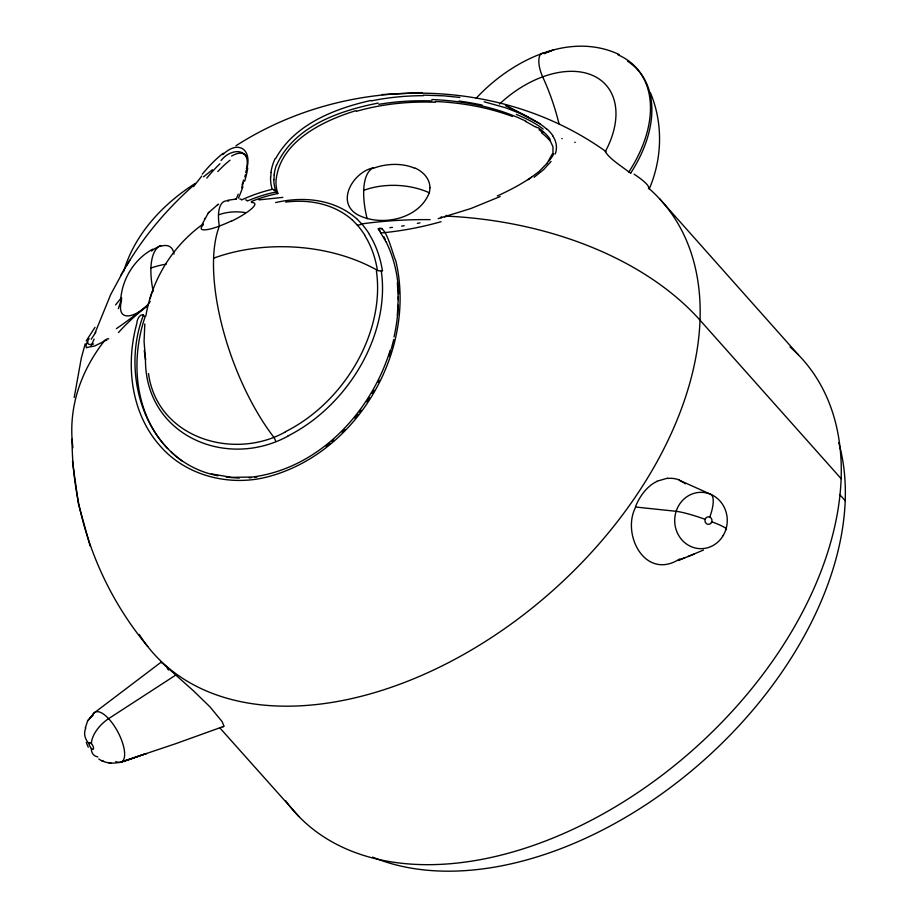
<?xml version="1.0" encoding="UTF-8"?>
<svg xmlns="http://www.w3.org/2000/svg" width="917" height="917" viewBox="0 0 917 917"><rect width="100%" height="100%" fill="white"/><g stroke="black" fill="none" stroke-linecap="round" stroke-linejoin="round"><path stroke-width="1.38" d="M273.931 179.652L274.217 174.895M397.382 315.345L398.23 298.598L397.37 282.574M270.698 177.13L271.168 172.43M144.806 323.953L144.072 341.433L145.471 359.292M246.364 168.785C251.797 147.901 231.474 147.328 221.077 160.486M91.115 345.996L94.096 339.095M120.643 300.65C121.823 279.433 134.065 259.156 152.921 249.092M246.742 169.129C252.278 149.379 238.248 139.59 222.865 154.56M552.962 154.216L552.985 146.789L549.398 139.04M74.208 397.542L81.292 358.215L85.201 343.795M245.756 172.728L246.1 170.711M145.826 316.159C151.867 279.433 172.923 245.561 203.23 223.943M121.548 300.306C114.774 327.094 142.525 313.855 150.205 301.361M244.828 177.015L245.332 174.826M123.703 271.294C134.742 234.018 163.066 203.78 195.401 183.331M391.353 348.598L393.76 339.519M429.913 187.756A41.105 27.407 -9.9 0 1 429.259 192.753C419.058 219.392 380.956 227.095 357.492 214.658C335.106 201.797 353.641 171.571 373.551 167.788A61.852 24.851 69.9 0 0 367.132 218.727M150.113 298.483L151.97 292.202M385.908 241.744L378.538 229.216A2.189 1.41 3.7 0 1 378.285 228.78C386.114 223.679 392.969 255.981 395.777 260.726C417.017 350.294 357.596 452.987 268.039 476.76C229.674 486.881 185.44 475.946 159.409 445.123C130.684 412.237 125.491 364.301 136.862 323.288C136.644 320.239 139.728 313.901 143.006 314.749A2.189 1.456 0.5 0 1 143.442 315.104C119.416 376.956 147.087 462.271 217.982 475.751M388.877 356.381L390.94 349.893M243.395 182.586L241.652 187.744M85.281 727.96L87.7 720.739L92.8 714.951L87.7 720.739M555.221 153.941C557.628 147.889 556.344 140.851 552.538 135.659M118.304 308.662L121.709 298.564M390.252 350.088C370.995 412.237 319.196 468.197 252.599 477.023L231.531 477.367L211.437 473.917M202.302 224L208.182 213.214M95.162 332.653L110.716 294.517L124.322 269.369M222.441 726.619L223.519 726.654L223.886 725.714L222.006 721.484L210.039 706.938L193.774 691.097L161.232 662.085L93.855 713.139L89.992 718.114M276.498 165.45C293.658 126.363 339.336 110.648 378.205 103.082M649.202 188.994C662.303 158.767 663.243 123.256 650.428 92.777M86.209 340.906L95.013 327.312M377.964 382.366L379.076 380.154M275.673 158.561C294.632 124.185 334.648 108.607 371.03 100.434M204.468 218.98L204.789 218.395M546.99 163.501L552.309 153.964M372.015 393.29L373.861 390.034M91.196 339.279L95.884 332.137M126.855 265.208C144.909 234.695 168.384 207.563 194.931 184.134M121.044 274.917L129.813 260.187M366.708 401.806L369.425 397.577M359.441 412.1L360.966 410.082M193.51 186.598L201.786 176.053M551.06 161.472L543.689 169.565L534.141 177.256M208.709 212.561L217.856 204.548M354.776 418.083L357.928 414.129M207.953 213.501L208.893 212.32M547.403 162.985L538.967 171.582L528.123 179.743M476.21 98.211C510.826 60.912 568.987 31.063 619.09 54.47M342.052 432.159L344.712 429.454M331.885 441.581L333.799 439.942M326.085 446.361L329.982 443.209M151.523 251.063L152.302 250.444M203.585 176.786L212.457 169.737M153.082 249.848L153.838 249.286M154.595 248.759L160.762 245.527A61.852 24.851 69.9 0 0 153.196 291.377M245.378 213.352L245.435 213.306A29.585 5.983 -25.1 0 1 240.082 216.641A30.123 6.075 -25.2 0 1 231.21 221.329M678.912 559.462L679.738 558.923M175.766 675.072L108.607 718.653A24.736 13.044 -42.9 0 0 91.425 743.561M218.544 204.136L217.57 204.72M235.956 145.78C346.351 74.713 498.516 74.586 606.045 151.614M677.216 560.47L678.064 559.978M231.611 156.062C235.852 153.46 242.764 151.122 246.329 155.993M676.356 560.929C643.574 578.054 621.692 533.236 635.722 507.032L676.138 511.308A24.736 2.831 17.9 0 1 705.15 519.343M656.916 481.23L667.587 478.158M285.451 431.884C233.411 461.068 157.128 437.845 148.508 373.574M287.892 436.183C225.387 470.169 144.599 434.692 145.471 358.788M500.178 196.547L470.788 208.56L438.2 218.624M687.842 556.585L703.442 550.062M684.976 557.708L677.812 560.551L694.272 554.028M551.266 50.767L544.09 53.415L553.857 49.827M223.794 726.367L175.904 743.618L121.743 761.809L146.422 753.568C131.372 757.751 113.903 769.157 98.784 758.989M355.888 110.659C322.44 120.952 279.215 141.78 275.96 181.463C275.925 184.558 276.281 187.664 277.026 190.679C279.41 196.823 275.249 191.47 275.203 189.177A111.072 63.674 -8 0 1 273.816 179.663M446.178 216.469L444.573 216.916M227.737 200.25L236.529 199M417.361 223.37L419.997 222.831M401.589 226.132L404.214 225.72M258.984 199.895L282.826 197.384M389.863 227.691L392.453 227.37M254.639 477.276L256.863 477.012M378.285 228.78L382.125 228.471M249.08 477.814L251.292 477.631M422.187 92.594L382.16 94.554M235.371 199.023L236.403 199M423.322 95.116L443.966 95.838L459.853 97.454M239.177 478.112L226.304 477.184M431.896 99.529C464.197 100.927 496.899 106.98 526.094 121.308M435.311 101.489C461.595 102.635 487.855 107.266 512.546 116.505M87.092 347.474L94.783 345.927L106.063 340.333A2.476 2.178 60.2 0 1 108.779 338.854M239.853 199.058L241.022 199.149M484.13 101.787L505.68 107.793L523.71 114.854M245.63 199.895L246.753 200.193M101.42 760.663L103.747 761.305M108.332 762.566L111.312 763.38M528.547 117.181L505.45 105.375L540.48 124.036M530.874 118.396L539.437 123.52A82.381 30.376 10.7 0 1 544.847 127.543L546.429 128.907M273.839 189.853L273.725 189.796A7.703 2.396 42.8 0 0 272.062 188.994L271.478 186.61A114.763 66.127 -7.9 0 1 270.572 177.141M535.471 126.638L537.144 127.75M630.747 173.175A18.432 1.341 37.9 0 1 628.924 171.995C621.371 166.092 609.427 158.767 605.3 151.592A88.032 56.59 -41.7 0 0 592.99 75.584A88.032 56.59 -41.7 0 0 499.524 104.079M539.013 129.756L542.921 132.621M683.979 482.881L679.233 480.187L710.79 494.343A24.736 8.299 -66.8 0 1 709.769 517.073M161.232 662.085L162.057 662.853M178.677 458.523L182.116 461.045M684.621 483.351L685.263 483.844M177.715 457.743L171.181 452.081M352.151 219.736L357.16 224.952A136.06 101.581 -53.2 0 1 364.737 235.061M356.598 218.544L361.722 223.92A139.797 104.286 -53.2 0 1 369.471 234.316M167.696 448.608C134.65 414.071 130.214 360.668 145.058 316.915L143.442 315.104M659.541 198.748L798.237 354.707M841.176 478.731L700.061 320.239A309.235 201.648 2.1 0 0 510.792 223.61A309.201 201.625 2.1 0 0 447.221 216.148A2.476 0.688 73.9 0 0 446.178 215.953M839.663 494.458L845.222 500.705M378.538 229.216L380.154 231.027M220.091 728.155L298.953 816.554M275.937 191.561L275.948 191.584A2.304 0.722 43.1 0 0 274.733 190.507A4.826 1.295 41.5 0 0 273.908 190.002M147.717 646.474C99.632 588.817 71.996 514.311 72.065 439.163M383.753 236.632L385.427 239.555M88.273 747.24L86.278 742.38M648.548 188.352L648.399 187.996A340.161 218.693 -41.7 0 1 549.913 593.116A340.161 218.693 -41.7 0 1 139.258 634.438M90.107 545.947L78.392 503.811L75.446 482.204M144.256 350.603L145.528 359.395M72.5 461.251L75.332 481.964M838.757 442.762A326.544 209.947 -41.7 0 1 703.671 760.388A326.544 209.947 -41.7 0 1 372.646 857.12M790.053 346.97A340.161 218.693 -41.7 0 1 696.037 747.16A340.161 218.693 -41.7 0 1 285.611 800.713M634.071 174.161A123.6 16.346 21.7 0 1 649.087 188.26M544.721 53.644A18.558 7.451 69.9 0 0 538.887 59.307A18.558 7.451 69.9 0 0 542.681 76.845A105.134 42.239 69.9 0 1 559.015 123.852M575.257 142.353A104.286 1.295 16.3 0 1 574.787 142.227M562.224 138.673A104.286 1.295 16.3 0 1 561.846 138.57M618.012 54.825A122.11 78.507 -41.7 0 1 628.856 171.938M627.664 61.267A121.835 78.335 -41.7 0 1 630.69 173.13M711.787 521.796A24.736 2.831 17.9 0 1 725.817 529.705M635.412 506.883A39.809 25.561 -71.1 0 1 656.927 481.425M667.565 478.456A53.771 35.958 -77.4 0 1 679.291 479.981M168.522 670.04A53.771 1.49 49.2 0 1 167.238 668.424M92.594 715.512A28.186 10.809 62 0 1 118.591 733.348A28.186 10.809 62 0 1 115.771 761.511M97.821 756.915A24.736 13.044 -42.9 0 1 91.345 748.478M89.201 743.802A24.736 18.099 -1.5 0 1 85.82 727.88M241.458 199.986A153.483 112.573 -48.3 0 1 272.028 189.418M247.223 201.041A149.677 110.212 -48.6 0 1 276.246 191.94M251.338 201.522A149.78 110.418 -48.6 0 1 278 193.498M356.392 111.324A176.568 115.359 4 0 1 435.311 102.268M516.351 114.442A91.196 38.319 8.2 0 1 543.151 129.102M541.408 132.724A85.27 31.04 11.1 0 1 549.696 140.565M538.073 127.646A82.301 30.467 10.3 0 1 549.971 139.063M525.498 121.457A85.728 31.763 10.6 0 1 534.875 126.729M378.824 104.332A178.368 115.508 4.3 0 1 431.918 100.939M274.126 174.906A116.597 67.354 -4.7 0 1 276.326 165.438M93.614 343.944A178.288 16.838 -39.3 0 1 87.791 342.018M206.784 178.104A178.368 37.001 -64.9 0 1 219.965 163.73M243.567 180.03A116.597 27.074 -56 0 1 242.111 184.867M238.237 194.163A111.072 29.069 -54 0 1 236.689 197.934M217.81 171.559A176.568 36.153 -64.5 0 1 230.007 160.269M386.011 241.664A159.799 121.01 -56.3 0 1 398.677 293.807M398.287 296.776A162.114 122.752 -56.5 0 1 398.31 299.63M398.207 305.178A162.114 122.752 -56.5 0 1 394.035 336.929M72.913 447.645A309.235 201.648 2.1 0 1 103.781 341.617A2.476 2.212 61.3 0 1 106.819 340.23M441.02 217.765A2.476 0.619 74.7 0 1 441.96 217.616M147.029 305.716A144.164 17.755 -43 0 1 116.379 328.653M242.913 186.678A114.763 31.51 -53.5 0 1 238.454 198.187M247.705 168.017A122.041 29.527 -55.7 0 1 244.679 181.279M202.256 174.173A181.589 40.978 -65.5 0 1 223.335 153.208M115.588 304.925A141.837 4.814 -49.6 0 1 121.502 297.555M86.599 347.887A181.463 18.546 -40.5 0 1 89.121 338.579M441.02 221.708A143.293 61.141 -9.2 0 1 381.002 232.975M531.516 177.187A181.463 56.625 -11.2 0 1 497.323 195.974M553.788 153.896A143.063 53.828 -3.2 0 1 548.641 161.266M546.819 128.884A87.585 32.897 9.8 0 1 552.825 135.67M523.389 114.969A92.743 35.923 9.4 0 1 530.53 118.488M458.913 101.042A152.921 81.968 4.5 0 1 482.204 105.111M371.293 100.904A181.589 119.244 3.7 0 1 423.379 95.677M270.962 172.43A122.041 71.148 -4.4 0 1 275.18 158.503M363.717 190.323A61.852 40.325 2.1 0 1 429.282 192.753M415.023 168.006A40.864 27.269 -9.4 0 1 429.935 187.744M373.758 168.132A42.033 28.175 -10.1 0 1 414.736 168.27M160.418 246.398A41.574 17.251 -55.7 0 1 173.966 254.124M150.927 268.062A61.852 40.325 2.1 0 1 166.183 264.176M228.642 201.075A37.104 14.913 69.9 0 0 219.358 226.19A142.25 57.152 69.9 0 0 273.541 436.882A6.19 2.487 69.9 0 1 275.673 441.306M219.415 226.121A29.585 5.834 -25.3 0 1 203.173 224.917M231.084 221.112A29.401 5.754 -25.1 0 1 219.553 225.972M218.498 214.853A37.104 24.197 2.1 0 1 246.272 212.767A29.55 5.903 -25.2 0 0 251.407 202.508M213.627 258.17A142.25 92.755 2.1 0 1 377.621 270.469A6.19 3.336 -9.1 0 0 382.595 270.664M430.119 219.656A303.08 197.636 2.1 0 0 361.722 223.92A6.19 4.069 -41.2 0 1 357.16 224.952M376.394 271.019A134.971 101.019 -52.9 0 1 285.416 431.724M364.611 235.176A135.911 101.42 -53.4 0 1 377.437 270.549M118.465 332.55A303.08 197.636 2.1 0 1 147.66 305.774M381.312 271.237A138.582 103.655 -52.8 0 1 287.858 435.999M369.333 234.431A139.602 104.079 -53.4 0 1 382.4 270.756M285.714 202.072A134.524 96.732 -47.1 0 1 352.105 219.771M275.604 202.588A138.169 99.174 -47 0 1 356.541 218.613M723.169 535.574A28.175 26.284 -89.5 0 0 702.09 492.349A28.175 26.284 -89.5 0 0 677.686 533.579A28.175 26.284 -89.5 0 0 723.169 535.574M711.432 522.587A3.76 3.508 -89.5 0 0 708.612 516.81A3.76 3.508 -89.5 0 0 705.345 522.323A3.76 3.508 -89.5 0 0 711.432 522.587M89.362 744.833A3.771 1.444 62 0 0 93.098 749.372A3.771 1.444 62 0 0 91.677 743.859A3.771 1.444 62 0 0 89.362 744.833"/></g></svg>
